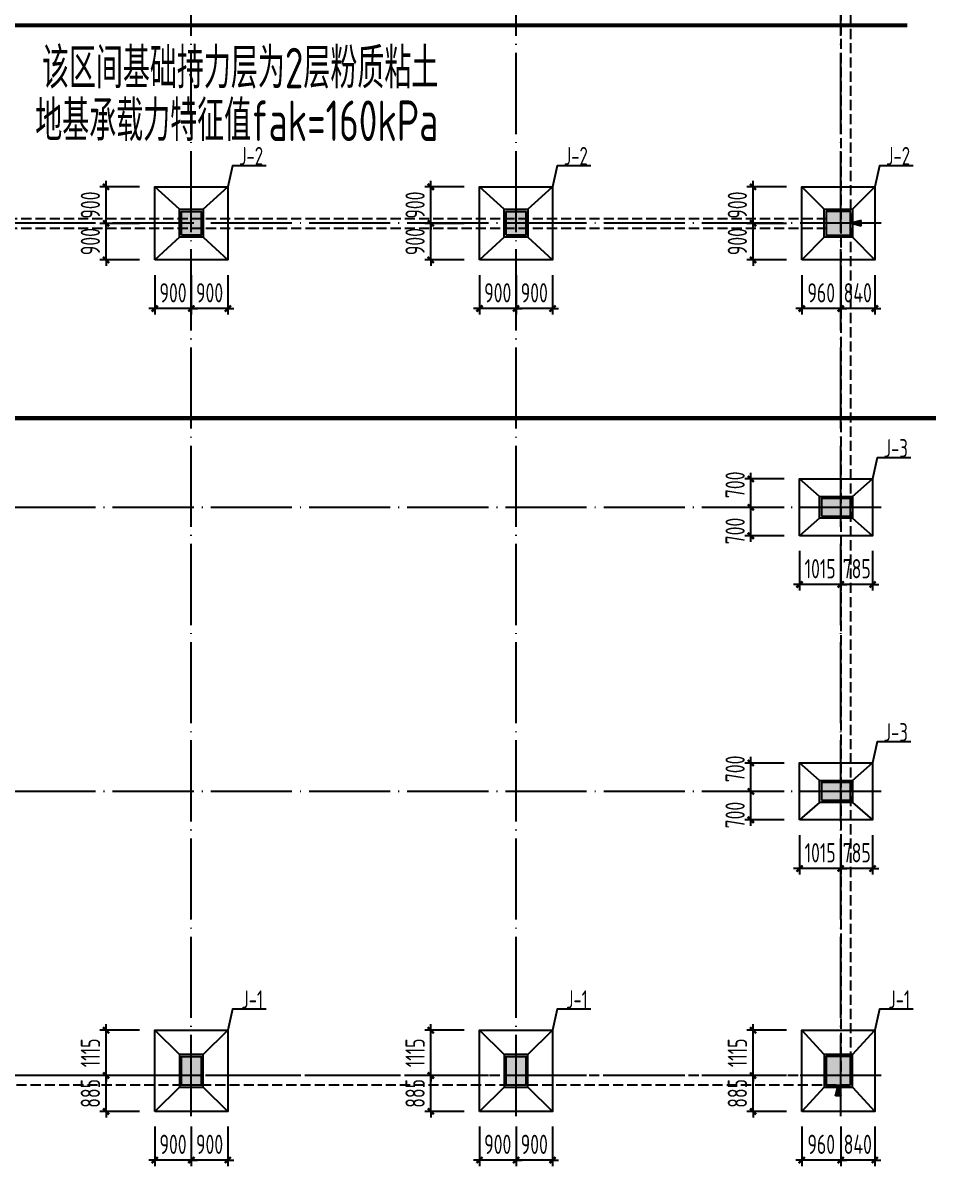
# Model space of a CAD drawing. Extents: x 293620 to 503924, y -252071 to 755100.
# Drawn here: x 430646 to 453195, y 595862 to 624037 of the extents above; entities that cross this region are included whole.
import ezdxf
from ezdxf.enums import TextEntityAlignment as Align

# ---------------------------------------------------------------- set-up
doc = ezdxf.new("R2010")
doc.units = 0
doc.header["$LTSCALE"] = 1000
doc.header["$MEASUREMENT"] = 0
for name, pattern in [('94', [0]), ('DASH', [0.35, 0.25, -0.1]), ('DOTE', [2.42, 2, -0.2, 0.02, -0.2])]:
    doc.linetypes.add(name, pattern=pattern)
doc.layers.get('Defpoints').update_dxf_attribs({"color": 250})
for name, color, linetype in [('1', 7, 'Continuous'), ('3', 3, 'Continuous'), ('3T_WOOD', 21, 'Continuous'), ('AXIS', 171, 'Continuous'), ('COLU', 253, 'Continuous'), ('COLU_DIM', 3, 'Continuous'), ('COLU_HATCH', 251, 'Continuous'), ('dim', 7, 'Continuous'), ('DOTE', 14, 'DOTE'), ('S_SURFACE', 6, 'Continuous'), ('搅拌桩', 136, 'Continuous')]:
    doc.layers.add(name, color=color, linetype=linetype)
doc.styles.add('TSSD_Dimension', font='Tssdeng.shx', dxfattribs={"width": 0.7, "bigfont": 'hztxt.shx'})
doc.styles.add('TSSD_REIN', font='tssdeng.shx', dxfattribs={"width": 0.7, "bigfont": 'tssdchn.shx'})
doc.dimstyles.new('TSSD_150_150', dxfattribs={"dimtxt": 475, "dimasz": 150, "dimexe": 150, "dimexo": 375, "dimgap": 150, "dimtad": 1, "dimdec": 0, "dimzin": 0, "dimdsep": 46, "dimtxsty": 'TSSD_Dimension', "dimblk": 'ARCHTICK', "dimcen": 0, "dimdle": 150, "dimclrt": 7, "dimadec": 0, "dimazin": 0, "dimtfac": 1, "dimtdec": 0, "dimtix": 1, "dimtmove": 2, "dimatfit": 3, "dimfxl": 0, "dimtolj": 1, "dimtzin": 0, "dimarcsym": 0})

# ---------------------------------------------------------------- blocks, each defined once
blk = doc.blocks.new('_ArchTick')
at = {"color": 0, "linetype": 'ByBlock', "const_width": 0.4}
blk.add_lwpolyline([(-0.5, -0.5), (0.5, 0.5)], dxfattribs=at)
blk = doc.blocks.new('*D271')
at = {"layer": 'COLU_DIM', "color": 0, "lineweight": -2}
for p, q in [((450796, 596837), (450796, 595862)), ((451636, 596837), (451636, 595862)), ((450796, 596012), (450646, 596012)), ((451636, 596012), (450796, 596012)), ((451636, 596012), (451786, 596012))]:
    blk.add_line(p, q, dxfattribs=at)
at = {"layer": 'Defpoints', "color": 0}
for p in [(450796, 597212), (451636, 597212), (450796, 596012)]:
    blk.add_point(p, dxfattribs=at)
at = {"layer": 'COLU_DIM', "color": 0, "lineweight": -2, "xscale": 150, "yscale": 150, "zscale": 150}
blk.add_blockref('_ArchTick', (450796, 596012), dxfattribs=at)
at = {"layer": 'COLU_DIM', "color": 0, "lineweight": -2, "xscale": 150, "yscale": 150, "zscale": 150, "rotation": 180}
blk.add_blockref('_ArchTick', (451636, 596012), dxfattribs=at)
at = {"layer": 'COLU_DIM', "color": 7, "insert": (451216, 596400), "char_height": 475, "attachment_point": 5, "style": 'TSSD_Dimension'}
blk.add_mtext('\\A1;840', dxfattribs=at)
blk = doc.blocks.new('*D272')
at = {"layer": 'COLU_DIM', "color": 0, "lineweight": -2}
for p, q in [((449836, 596837), (449836, 595862)), ((450796, 596837), (450796, 595862)), ((449836, 596012), (449686, 596012)), ((450796, 596012), (449836, 596012)), ((450796, 596012), (450946, 596012))]:
    blk.add_line(p, q, dxfattribs=at)
at = {"layer": 'Defpoints', "color": 0}
for p in [(449836, 597212), (450796, 597212), (449836, 596012)]:
    blk.add_point(p, dxfattribs=at)
at = {"layer": 'COLU_DIM', "color": 0, "lineweight": -2, "xscale": 150, "yscale": 150, "zscale": 150}
blk.add_blockref('_ArchTick', (449836, 596012), dxfattribs=at)
at = {"layer": 'COLU_DIM', "color": 0, "lineweight": -2, "xscale": 150, "yscale": 150, "zscale": 150, "rotation": 180}
blk.add_blockref('_ArchTick', (450796, 596012), dxfattribs=at)
at = {"layer": 'COLU_DIM', "color": 7, "insert": (450316, 596400), "char_height": 475, "attachment_point": 5, "style": 'TSSD_Dimension'}
blk.add_mtext('\\A1;960', dxfattribs=at)
blk = doc.blocks.new('*D273')
at = {"layer": 'COLU_DIM', "color": 0, "lineweight": -2}
for p, q in [((448636, 598097), (448636, 598247)), ((449461, 598097), (448486, 598097)), ((448636, 597212), (448636, 598097)), ((449461, 597212), (448486, 597212)), ((448636, 597212), (448636, 597062))]:
    blk.add_line(p, q, dxfattribs=at)
at = {"layer": 'Defpoints', "color": 0}
for p in [(448636, 598097), (449836, 598097), (449836, 597212)]:
    blk.add_point(p, dxfattribs=at)
at = {"layer": 'COLU_DIM', "color": 0, "lineweight": -2, "xscale": 150, "yscale": 150, "zscale": 150}
for p, rotation in [((448636, 598097), 270), ((448636, 597212), 90)]:
    blk.add_blockref('_ArchTick', p, dxfattribs=dict(at, rotation=rotation))
at = {"layer": 'COLU_DIM', "color": 7, "insert": (448249, 597655), "char_height": 475, "attachment_point": 5, "rotation": 90, "style": 'TSSD_Dimension'}
blk.add_mtext('\\A1;885', dxfattribs=at)
blk = doc.blocks.new('*D274')
at = {"layer": 'COLU_DIM', "color": 0, "lineweight": -2}
for p, q in [((448636, 599212), (448636, 599362)), ((449461, 599212), (448486, 599212)), ((448636, 598097), (448636, 599212)), ((449461, 598097), (448486, 598097)), ((448636, 598097), (448636, 597947))]:
    blk.add_line(p, q, dxfattribs=at)
at = {"layer": 'Defpoints', "color": 0}
for p in [(448636, 599212), (449836, 599212), (449836, 598097)]:
    blk.add_point(p, dxfattribs=at)
at = {"layer": 'COLU_DIM', "color": 0, "lineweight": -2, "xscale": 150, "yscale": 150, "zscale": 150}
for p, rotation in [((448636, 599212), 270), ((448636, 598097), 90)]:
    blk.add_blockref('_ArchTick', p, dxfattribs=dict(at, rotation=rotation))
at = {"layer": 'COLU_DIM', "color": 7, "insert": (448249, 598655), "char_height": 475, "attachment_point": 5, "rotation": 90, "style": 'TSSD_Dimension'}
blk.add_mtext('\\A1;1115', dxfattribs=at)
blk = doc.blocks.new('*D327')
at = {"layer": 'COLU_DIM', "color": 0, "lineweight": -2}
for p, q in [((434796, 596837), (434796, 595862)), ((435696, 596837), (435696, 595862)), ((434796, 596012), (434646, 596012)), ((435696, 596012), (434796, 596012)), ((435696, 596012), (435846, 596012))]:
    blk.add_line(p, q, dxfattribs=at)
at = {"layer": 'Defpoints', "color": 0}
for p in [(434796, 597212), (435696, 597212), (434796, 596012)]:
    blk.add_point(p, dxfattribs=at)
at = {"layer": 'COLU_DIM', "color": 0, "lineweight": -2, "xscale": 150, "yscale": 150, "zscale": 150}
blk.add_blockref('_ArchTick', (434796, 596012), dxfattribs=at)
at = {"layer": 'COLU_DIM', "color": 0, "lineweight": -2, "xscale": 150, "yscale": 150, "zscale": 150, "rotation": 180}
blk.add_blockref('_ArchTick', (435696, 596012), dxfattribs=at)
at = {"layer": 'COLU_DIM', "color": 7, "insert": (435246, 596400), "char_height": 475, "attachment_point": 5, "style": 'TSSD_Dimension'}
blk.add_mtext('\\A1;900', dxfattribs=at)
blk = doc.blocks.new('*D328')
at = {"layer": 'COLU_DIM', "color": 0, "lineweight": -2}
for p, q in [((433896, 596837), (433896, 595862)), ((434796, 596837), (434796, 595862)), ((433896, 596012), (433746, 596012)), ((434796, 596012), (433896, 596012)), ((434796, 596012), (434946, 596012))]:
    blk.add_line(p, q, dxfattribs=at)
at = {"layer": 'Defpoints', "color": 0}
for p in [(433896, 597212), (434796, 597212), (433896, 596012)]:
    blk.add_point(p, dxfattribs=at)
at = {"layer": 'COLU_DIM', "color": 0, "lineweight": -2, "xscale": 150, "yscale": 150, "zscale": 150}
blk.add_blockref('_ArchTick', (433896, 596012), dxfattribs=at)
at = {"layer": 'COLU_DIM', "color": 0, "lineweight": -2, "xscale": 150, "yscale": 150, "zscale": 150, "rotation": 180}
blk.add_blockref('_ArchTick', (434796, 596012), dxfattribs=at)
at = {"layer": 'COLU_DIM', "color": 7, "insert": (434346, 596400), "char_height": 475, "attachment_point": 5, "style": 'TSSD_Dimension'}
blk.add_mtext('\\A1;900', dxfattribs=at)
blk = doc.blocks.new('*D329')
at = {"layer": 'COLU_DIM', "color": 0, "lineweight": -2}
for p, q in [((432696, 598097), (432696, 598247)), ((433521, 598097), (432546, 598097)), ((432696, 597212), (432696, 598097)), ((433521, 597212), (432546, 597212)), ((432696, 597212), (432696, 597062))]:
    blk.add_line(p, q, dxfattribs=at)
at = {"layer": 'Defpoints', "color": 0}
for p in [(432696, 598097), (433896, 598097), (433896, 597212)]:
    blk.add_point(p, dxfattribs=at)
at = {"layer": 'COLU_DIM', "color": 0, "lineweight": -2, "xscale": 150, "yscale": 150, "zscale": 150}
for p, rotation in [((432696, 598097), 270), ((432696, 597212), 90)]:
    blk.add_blockref('_ArchTick', p, dxfattribs=dict(at, rotation=rotation))
at = {"layer": 'COLU_DIM', "color": 7, "insert": (432309, 597655), "char_height": 475, "attachment_point": 5, "rotation": 90, "style": 'TSSD_Dimension'}
blk.add_mtext('\\A1;885', dxfattribs=at)
blk = doc.blocks.new('*D330')
at = {"layer": 'COLU_DIM', "color": 0, "lineweight": -2}
for p, q in [((432696, 599212), (432696, 599362)), ((433521, 599212), (432546, 599212)), ((432696, 598097), (432696, 599212)), ((433521, 598097), (432546, 598097)), ((432696, 598097), (432696, 597947))]:
    blk.add_line(p, q, dxfattribs=at)
at = {"layer": 'Defpoints', "color": 0}
for p in [(432696, 599212), (433896, 599212), (433896, 598097)]:
    blk.add_point(p, dxfattribs=at)
at = {"layer": 'COLU_DIM', "color": 0, "lineweight": -2, "xscale": 150, "yscale": 150, "zscale": 150}
for p, rotation in [((432696, 599212), 270), ((432696, 598097), 90)]:
    blk.add_blockref('_ArchTick', p, dxfattribs=dict(at, rotation=rotation))
at = {"layer": 'COLU_DIM', "color": 7, "insert": (432309, 598655), "char_height": 475, "attachment_point": 5, "rotation": 90, "style": 'TSSD_Dimension'}
blk.add_mtext('\\A1;1115', dxfattribs=at)
blk = doc.blocks.new('*D335')
at = {"layer": 'COLU_DIM', "color": 0, "lineweight": -2}
for p, q in [((442796, 596837), (442796, 595862)), ((443696, 596837), (443696, 595862)), ((442796, 596012), (442646, 596012)), ((443696, 596012), (442796, 596012)), ((443696, 596012), (443846, 596012))]:
    blk.add_line(p, q, dxfattribs=at)
at = {"layer": 'Defpoints', "color": 0}
for p in [(442796, 597212), (443696, 597212), (442796, 596012)]:
    blk.add_point(p, dxfattribs=at)
at = {"layer": 'COLU_DIM', "color": 0, "lineweight": -2, "xscale": 150, "yscale": 150, "zscale": 150}
blk.add_blockref('_ArchTick', (442796, 596012), dxfattribs=at)
at = {"layer": 'COLU_DIM', "color": 0, "lineweight": -2, "xscale": 150, "yscale": 150, "zscale": 150, "rotation": 180}
blk.add_blockref('_ArchTick', (443696, 596012), dxfattribs=at)
at = {"layer": 'COLU_DIM', "color": 7, "insert": (443246, 596400), "char_height": 475, "attachment_point": 5, "style": 'TSSD_Dimension'}
blk.add_mtext('\\A1;900', dxfattribs=at)
blk = doc.blocks.new('*D336')
at = {"layer": 'COLU_DIM', "color": 0, "lineweight": -2}
for p, q in [((441896, 596837), (441896, 595862)), ((442796, 596837), (442796, 595862)), ((441896, 596012), (441746, 596012)), ((442796, 596012), (441896, 596012)), ((442796, 596012), (442946, 596012))]:
    blk.add_line(p, q, dxfattribs=at)
at = {"layer": 'Defpoints', "color": 0}
for p in [(441896, 597212), (442796, 597212), (441896, 596012)]:
    blk.add_point(p, dxfattribs=at)
at = {"layer": 'COLU_DIM', "color": 0, "lineweight": -2, "xscale": 150, "yscale": 150, "zscale": 150}
blk.add_blockref('_ArchTick', (441896, 596012), dxfattribs=at)
at = {"layer": 'COLU_DIM', "color": 0, "lineweight": -2, "xscale": 150, "yscale": 150, "zscale": 150, "rotation": 180}
blk.add_blockref('_ArchTick', (442796, 596012), dxfattribs=at)
at = {"layer": 'COLU_DIM', "color": 7, "insert": (442346, 596400), "char_height": 475, "attachment_point": 5, "style": 'TSSD_Dimension'}
blk.add_mtext('\\A1;900', dxfattribs=at)
blk = doc.blocks.new('*D337')
at = {"layer": 'COLU_DIM', "color": 0, "lineweight": -2}
for p, q in [((440696, 598097), (440696, 598247)), ((441521, 598097), (440546, 598097)), ((440696, 597212), (440696, 598097)), ((441521, 597212), (440546, 597212)), ((440696, 597212), (440696, 597062))]:
    blk.add_line(p, q, dxfattribs=at)
at = {"layer": 'Defpoints', "color": 0}
for p in [(440696, 598097), (441896, 598097), (441896, 597212)]:
    blk.add_point(p, dxfattribs=at)
at = {"layer": 'COLU_DIM', "color": 0, "lineweight": -2, "xscale": 150, "yscale": 150, "zscale": 150}
for p, rotation in [((440696, 598097), 270), ((440696, 597212), 90)]:
    blk.add_blockref('_ArchTick', p, dxfattribs=dict(at, rotation=rotation))
at = {"layer": 'COLU_DIM', "color": 7, "insert": (440309, 597655), "char_height": 475, "attachment_point": 5, "rotation": 90, "style": 'TSSD_Dimension'}
blk.add_mtext('\\A1;885', dxfattribs=at)
blk = doc.blocks.new('*D338')
at = {"layer": 'COLU_DIM', "color": 0, "lineweight": -2}
for p, q in [((440696, 599212), (440696, 599362)), ((441521, 599212), (440546, 599212)), ((440696, 598097), (440696, 599212)), ((441521, 598097), (440546, 598097)), ((440696, 598097), (440696, 597947))]:
    blk.add_line(p, q, dxfattribs=at)
at = {"layer": 'Defpoints', "color": 0}
for p in [(440696, 599212), (441896, 599212), (441896, 598097)]:
    blk.add_point(p, dxfattribs=at)
at = {"layer": 'COLU_DIM', "color": 0, "lineweight": -2, "xscale": 150, "yscale": 150, "zscale": 150}
for p, rotation in [((440696, 599212), 270), ((440696, 598097), 90)]:
    blk.add_blockref('_ArchTick', p, dxfattribs=dict(at, rotation=rotation))
at = {"layer": 'COLU_DIM', "color": 7, "insert": (440309, 598655), "char_height": 475, "attachment_point": 5, "rotation": 90, "style": 'TSSD_Dimension'}
blk.add_mtext('\\A1;1115', dxfattribs=at)
blk = doc.blocks.new('*D347')
at = {"layer": 'COLU_DIM', "color": 0, "lineweight": -2}
for p, q in [((450796, 617822), (450796, 616847)), ((451636, 617822), (451636, 616847)), ((450796, 616997), (450646, 616997)), ((451636, 616997), (450796, 616997)), ((451636, 616997), (451786, 616997))]:
    blk.add_line(p, q, dxfattribs=at)
at = {"layer": 'Defpoints', "color": 0}
for p in [(450796, 618197), (451636, 618197), (450796, 616997)]:
    blk.add_point(p, dxfattribs=at)
at = {"layer": 'COLU_DIM', "color": 0, "lineweight": -2, "xscale": 150, "yscale": 150, "zscale": 150}
blk.add_blockref('_ArchTick', (450796, 616997), dxfattribs=at)
at = {"layer": 'COLU_DIM', "color": 0, "lineweight": -2, "xscale": 150, "yscale": 150, "zscale": 150, "rotation": 180}
blk.add_blockref('_ArchTick', (451636, 616997), dxfattribs=at)
at = {"layer": 'COLU_DIM', "color": 7, "insert": (451216, 617385), "char_height": 475, "attachment_point": 5, "style": 'TSSD_Dimension'}
blk.add_mtext('\\A1;840', dxfattribs=at)
blk = doc.blocks.new('*D348')
at = {"layer": 'COLU_DIM', "color": 0, "lineweight": -2}
for p, q in [((449836, 617822), (449836, 616847)), ((450796, 617822), (450796, 616847)), ((449836, 616997), (449686, 616997)), ((450796, 616997), (449836, 616997)), ((450796, 616997), (450946, 616997))]:
    blk.add_line(p, q, dxfattribs=at)
at = {"layer": 'Defpoints', "color": 0}
for p in [(449836, 618197), (450796, 618197), (449836, 616997)]:
    blk.add_point(p, dxfattribs=at)
at = {"layer": 'COLU_DIM', "color": 0, "lineweight": -2, "xscale": 150, "yscale": 150, "zscale": 150}
blk.add_blockref('_ArchTick', (449836, 616997), dxfattribs=at)
at = {"layer": 'COLU_DIM', "color": 0, "lineweight": -2, "xscale": 150, "yscale": 150, "zscale": 150, "rotation": 180}
blk.add_blockref('_ArchTick', (450796, 616997), dxfattribs=at)
at = {"layer": 'COLU_DIM', "color": 7, "insert": (450316, 617385), "char_height": 475, "attachment_point": 5, "style": 'TSSD_Dimension'}
blk.add_mtext('\\A1;960', dxfattribs=at)
blk = doc.blocks.new('*D349')
at = {"layer": 'COLU_DIM', "color": 0, "lineweight": -2}
for p, q in [((449461, 619097), (448486, 619097)), ((448636, 619097), (448636, 619247)), ((448636, 618197), (448636, 619097)), ((449461, 618197), (448486, 618197)), ((448636, 618197), (448636, 618047))]:
    blk.add_line(p, q, dxfattribs=at)
at = {"layer": 'Defpoints', "color": 0}
for p in [(448636, 619097), (449836, 619097), (449836, 618197)]:
    blk.add_point(p, dxfattribs=at)
at = {"layer": 'COLU_DIM', "color": 0, "lineweight": -2, "xscale": 150, "yscale": 150, "zscale": 150}
for p, rotation in [((448636, 619097), 270), ((448636, 618197), 90)]:
    blk.add_blockref('_ArchTick', p, dxfattribs=dict(at, rotation=rotation))
at = {"layer": 'COLU_DIM', "color": 7, "insert": (448249, 618647), "char_height": 475, "attachment_point": 5, "rotation": 90, "style": 'TSSD_Dimension'}
blk.add_mtext('\\A1;900', dxfattribs=at)
blk = doc.blocks.new('*D350')
at = {"layer": 'COLU_DIM', "color": 0, "lineweight": -2}
for p, q in [((448636, 619997), (448636, 620147)), ((449461, 619997), (448486, 619997)), ((448636, 619097), (448636, 619997)), ((449461, 619097), (448486, 619097)), ((448636, 619097), (448636, 618947))]:
    blk.add_line(p, q, dxfattribs=at)
at = {"layer": 'Defpoints', "color": 0}
for p in [(448636, 619997), (449836, 619997), (449836, 619097)]:
    blk.add_point(p, dxfattribs=at)
at = {"layer": 'COLU_DIM', "color": 0, "lineweight": -2, "xscale": 150, "yscale": 150, "zscale": 150}
for p, rotation in [((448636, 619997), 270), ((448636, 619097), 90)]:
    blk.add_blockref('_ArchTick', p, dxfattribs=dict(at, rotation=rotation))
at = {"layer": 'COLU_DIM', "color": 7, "insert": (448249, 619547), "char_height": 475, "attachment_point": 5, "rotation": 90, "style": 'TSSD_Dimension'}
blk.add_mtext('\\A1;900', dxfattribs=at)
blk = doc.blocks.new('*D371')
at = {"layer": 'COLU_DIM', "color": 0, "lineweight": -2}
for p, q in [((434796, 617822), (434796, 616847)), ((435696, 617822), (435696, 616847)), ((434796, 616997), (434646, 616997)), ((435696, 616997), (434796, 616997)), ((435696, 616997), (435846, 616997))]:
    blk.add_line(p, q, dxfattribs=at)
at = {"layer": 'Defpoints', "color": 0}
for p in [(434796, 618197), (435696, 618197), (434796, 616997)]:
    blk.add_point(p, dxfattribs=at)
at = {"layer": 'COLU_DIM', "color": 0, "lineweight": -2, "xscale": 150, "yscale": 150, "zscale": 150}
blk.add_blockref('_ArchTick', (434796, 616997), dxfattribs=at)
at = {"layer": 'COLU_DIM', "color": 0, "lineweight": -2, "xscale": 150, "yscale": 150, "zscale": 150, "rotation": 180}
blk.add_blockref('_ArchTick', (435696, 616997), dxfattribs=at)
at = {"layer": 'COLU_DIM', "color": 7, "insert": (435246, 617385), "char_height": 475, "attachment_point": 5, "style": 'TSSD_Dimension'}
blk.add_mtext('\\A1;900', dxfattribs=at)
blk = doc.blocks.new('*D372')
at = {"layer": 'COLU_DIM', "color": 0, "lineweight": -2}
for p, q in [((433896, 617822), (433896, 616847)), ((434796, 617822), (434796, 616847)), ((433896, 616997), (433746, 616997)), ((434796, 616997), (433896, 616997)), ((434796, 616997), (434946, 616997))]:
    blk.add_line(p, q, dxfattribs=at)
at = {"layer": 'Defpoints', "color": 0}
for p in [(433896, 618197), (434796, 618197), (433896, 616997)]:
    blk.add_point(p, dxfattribs=at)
at = {"layer": 'COLU_DIM', "color": 0, "lineweight": -2, "xscale": 150, "yscale": 150, "zscale": 150}
blk.add_blockref('_ArchTick', (433896, 616997), dxfattribs=at)
at = {"layer": 'COLU_DIM', "color": 0, "lineweight": -2, "xscale": 150, "yscale": 150, "zscale": 150, "rotation": 180}
blk.add_blockref('_ArchTick', (434796, 616997), dxfattribs=at)
at = {"layer": 'COLU_DIM', "color": 7, "insert": (434346, 617385), "char_height": 475, "attachment_point": 5, "style": 'TSSD_Dimension'}
blk.add_mtext('\\A1;900', dxfattribs=at)
blk = doc.blocks.new('*D373')
at = {"layer": 'COLU_DIM', "color": 0, "lineweight": -2}
for p, q in [((433521, 619097), (432546, 619097)), ((432696, 619097), (432696, 619247)), ((432696, 618197), (432696, 619097)), ((433521, 618197), (432546, 618197)), ((432696, 618197), (432696, 618047))]:
    blk.add_line(p, q, dxfattribs=at)
at = {"layer": 'Defpoints', "color": 0}
for p in [(432696, 619097), (433896, 619097), (433896, 618197)]:
    blk.add_point(p, dxfattribs=at)
at = {"layer": 'COLU_DIM', "color": 0, "lineweight": -2, "xscale": 150, "yscale": 150, "zscale": 150}
for p, rotation in [((432696, 619097), 270), ((432696, 618197), 90)]:
    blk.add_blockref('_ArchTick', p, dxfattribs=dict(at, rotation=rotation))
at = {"layer": 'COLU_DIM', "color": 7, "insert": (432309, 618647), "char_height": 475, "attachment_point": 5, "rotation": 90, "style": 'TSSD_Dimension'}
blk.add_mtext('\\A1;900', dxfattribs=at)
blk = doc.blocks.new('*D374')
at = {"layer": 'COLU_DIM', "color": 0, "lineweight": -2}
for p, q in [((432696, 619997), (432696, 620147)), ((433521, 619997), (432546, 619997)), ((432696, 619097), (432696, 619997)), ((433521, 619097), (432546, 619097)), ((432696, 619097), (432696, 618947))]:
    blk.add_line(p, q, dxfattribs=at)
at = {"layer": 'Defpoints', "color": 0}
for p in [(432696, 619997), (433896, 619997), (433896, 619097)]:
    blk.add_point(p, dxfattribs=at)
at = {"layer": 'COLU_DIM', "color": 0, "lineweight": -2, "xscale": 150, "yscale": 150, "zscale": 150}
for p, rotation in [((432696, 619997), 270), ((432696, 619097), 90)]:
    blk.add_blockref('_ArchTick', p, dxfattribs=dict(at, rotation=rotation))
at = {"layer": 'COLU_DIM', "color": 7, "insert": (432309, 619547), "char_height": 475, "attachment_point": 5, "rotation": 90, "style": 'TSSD_Dimension'}
blk.add_mtext('\\A1;900', dxfattribs=at)
blk = doc.blocks.new('*D375')
at = {"layer": 'COLU_DIM', "color": 0, "lineweight": -2}
for p, q in [((442796, 617822), (442796, 616847)), ((443696, 617822), (443696, 616847)), ((442796, 616997), (442646, 616997)), ((443696, 616997), (442796, 616997)), ((443696, 616997), (443846, 616997))]:
    blk.add_line(p, q, dxfattribs=at)
at = {"layer": 'Defpoints', "color": 0}
for p in [(442796, 618197), (443696, 618197), (442796, 616997)]:
    blk.add_point(p, dxfattribs=at)
at = {"layer": 'COLU_DIM', "color": 0, "lineweight": -2, "xscale": 150, "yscale": 150, "zscale": 150}
blk.add_blockref('_ArchTick', (442796, 616997), dxfattribs=at)
at = {"layer": 'COLU_DIM', "color": 0, "lineweight": -2, "xscale": 150, "yscale": 150, "zscale": 150, "rotation": 180}
blk.add_blockref('_ArchTick', (443696, 616997), dxfattribs=at)
at = {"layer": 'COLU_DIM', "color": 7, "insert": (443246, 617385), "char_height": 475, "attachment_point": 5, "style": 'TSSD_Dimension'}
blk.add_mtext('\\A1;900', dxfattribs=at)
blk = doc.blocks.new('*D376')
at = {"layer": 'COLU_DIM', "color": 0, "lineweight": -2}
for p, q in [((441896, 617822), (441896, 616847)), ((442796, 617822), (442796, 616847)), ((441896, 616997), (441746, 616997)), ((442796, 616997), (441896, 616997)), ((442796, 616997), (442946, 616997))]:
    blk.add_line(p, q, dxfattribs=at)
at = {"layer": 'Defpoints', "color": 0}
for p in [(441896, 618197), (442796, 618197), (441896, 616997)]:
    blk.add_point(p, dxfattribs=at)
at = {"layer": 'COLU_DIM', "color": 0, "lineweight": -2, "xscale": 150, "yscale": 150, "zscale": 150}
blk.add_blockref('_ArchTick', (441896, 616997), dxfattribs=at)
at = {"layer": 'COLU_DIM', "color": 0, "lineweight": -2, "xscale": 150, "yscale": 150, "zscale": 150, "rotation": 180}
blk.add_blockref('_ArchTick', (442796, 616997), dxfattribs=at)
at = {"layer": 'COLU_DIM', "color": 7, "insert": (442346, 617385), "char_height": 475, "attachment_point": 5, "style": 'TSSD_Dimension'}
blk.add_mtext('\\A1;900', dxfattribs=at)
blk = doc.blocks.new('*D377')
at = {"layer": 'COLU_DIM', "color": 0, "lineweight": -2}
for p, q in [((441521, 619097), (440546, 619097)), ((440696, 619097), (440696, 619247)), ((440696, 618197), (440696, 619097)), ((441521, 618197), (440546, 618197)), ((440696, 618197), (440696, 618047))]:
    blk.add_line(p, q, dxfattribs=at)
at = {"layer": 'Defpoints', "color": 0}
for p in [(440696, 619097), (441896, 619097), (441896, 618197)]:
    blk.add_point(p, dxfattribs=at)
at = {"layer": 'COLU_DIM', "color": 0, "lineweight": -2, "xscale": 150, "yscale": 150, "zscale": 150}
for p, rotation in [((440696, 619097), 270), ((440696, 618197), 90)]:
    blk.add_blockref('_ArchTick', p, dxfattribs=dict(at, rotation=rotation))
at = {"layer": 'COLU_DIM', "color": 7, "insert": (440309, 618647), "char_height": 475, "attachment_point": 5, "rotation": 90, "style": 'TSSD_Dimension'}
blk.add_mtext('\\A1;900', dxfattribs=at)
blk = doc.blocks.new('*D378')
at = {"layer": 'COLU_DIM', "color": 0, "lineweight": -2}
for p, q in [((440696, 619997), (440696, 620147)), ((441521, 619997), (440546, 619997)), ((440696, 619097), (440696, 619997)), ((441521, 619097), (440546, 619097)), ((440696, 619097), (440696, 618947))]:
    blk.add_line(p, q, dxfattribs=at)
at = {"layer": 'Defpoints', "color": 0}
for p in [(440696, 619997), (441896, 619997), (441896, 619097)]:
    blk.add_point(p, dxfattribs=at)
at = {"layer": 'COLU_DIM', "color": 0, "lineweight": -2, "xscale": 150, "yscale": 150, "zscale": 150}
for p, rotation in [((440696, 619997), 270), ((440696, 619097), 90)]:
    blk.add_blockref('_ArchTick', p, dxfattribs=dict(at, rotation=rotation))
at = {"layer": 'COLU_DIM', "color": 7, "insert": (440309, 619547), "char_height": 475, "attachment_point": 5, "rotation": 90, "style": 'TSSD_Dimension'}
blk.add_mtext('\\A1;900', dxfattribs=at)
blk = doc.blocks.new('*D403')
at = {"layer": 'COLU_DIM', "color": 0, "lineweight": -2}
for p, q in [((450796, 611022), (450796, 610047)), ((451581, 611022), (451581, 610047)), ((450796, 610197), (450646, 610197)), ((451581, 610197), (450796, 610197)), ((451581, 610197), (451731, 610197))]:
    blk.add_line(p, q, dxfattribs=at)
at = {"layer": 'Defpoints', "color": 0}
for p in [(450796, 611397), (451581, 611397), (450796, 610197)]:
    blk.add_point(p, dxfattribs=at)
at = {"layer": 'COLU_DIM', "color": 0, "lineweight": -2, "xscale": 150, "yscale": 150, "zscale": 150}
blk.add_blockref('_ArchTick', (450796, 610197), dxfattribs=at)
at = {"layer": 'COLU_DIM', "color": 0, "lineweight": -2, "xscale": 150, "yscale": 150, "zscale": 150, "rotation": 180}
blk.add_blockref('_ArchTick', (451581, 610197), dxfattribs=at)
at = {"layer": 'COLU_DIM', "color": 7, "insert": (451189, 610585), "char_height": 475, "attachment_point": 5, "style": 'TSSD_Dimension'}
blk.add_mtext('\\A1;785', dxfattribs=at)
blk = doc.blocks.new('*D404')
at = {"layer": 'COLU_DIM', "color": 0, "lineweight": -2}
for p, q in [((449781, 611022), (449781, 610047)), ((450796, 611022), (450796, 610047)), ((449781, 610197), (449631, 610197)), ((450796, 610197), (449781, 610197)), ((450796, 610197), (450946, 610197))]:
    blk.add_line(p, q, dxfattribs=at)
at = {"layer": 'Defpoints', "color": 0}
for p in [(449781, 611397), (450796, 611397), (449781, 610197)]:
    blk.add_point(p, dxfattribs=at)
at = {"layer": 'COLU_DIM', "color": 0, "lineweight": -2, "xscale": 150, "yscale": 150, "zscale": 150}
blk.add_blockref('_ArchTick', (449781, 610197), dxfattribs=at)
at = {"layer": 'COLU_DIM', "color": 0, "lineweight": -2, "xscale": 150, "yscale": 150, "zscale": 150, "rotation": 180}
blk.add_blockref('_ArchTick', (450796, 610197), dxfattribs=at)
at = {"layer": 'COLU_DIM', "color": 7, "insert": (450289, 610585), "char_height": 475, "attachment_point": 5, "style": 'TSSD_Dimension'}
blk.add_mtext('\\A1;1015', dxfattribs=at)
blk = doc.blocks.new('*D405')
at = {"layer": 'COLU_DIM', "color": 0, "lineweight": -2}
for p, q in [((448581, 611247), (448581, 612247)), ((449406, 612097), (448431, 612097)), ((449406, 611397), (448431, 611397))]:
    blk.add_line(p, q, dxfattribs=at)
at = {"layer": 'Defpoints', "color": 0}
for p in [(448581, 612097), (449781, 612097), (449781, 611397)]:
    blk.add_point(p, dxfattribs=at)
at = {"layer": 'COLU_DIM', "color": 0, "lineweight": -2, "xscale": 150, "yscale": 150, "zscale": 150}
for p, rotation in [((448581, 612097), 90), ((448581, 611397), 270)]:
    blk.add_blockref('_ArchTick', p, dxfattribs=dict(at, rotation=rotation))
at = {"layer": 'COLU_DIM', "color": 7, "insert": (448194, 611514), "char_height": 475, "attachment_point": 5, "rotation": 90, "style": 'TSSD_Dimension'}
blk.add_mtext('\\A1;700', dxfattribs=at)
blk = doc.blocks.new('*D406')
at = {"layer": 'COLU_DIM', "color": 0, "lineweight": -2}
for p, q in [((448581, 611947), (448581, 612947)), ((449406, 612797), (448431, 612797)), ((449406, 612097), (448431, 612097))]:
    blk.add_line(p, q, dxfattribs=at)
at = {"layer": 'Defpoints', "color": 0}
for p in [(448581, 612797), (449781, 612797), (449781, 612097)]:
    blk.add_point(p, dxfattribs=at)
at = {"layer": 'COLU_DIM', "color": 0, "lineweight": -2, "xscale": 150, "yscale": 150, "zscale": 150}
for p, rotation in [((448581, 612797), 90), ((448581, 612097), 270)]:
    blk.add_blockref('_ArchTick', p, dxfattribs=dict(at, rotation=rotation))
at = {"layer": 'COLU_DIM', "color": 7, "insert": (448194, 612653), "char_height": 475, "attachment_point": 5, "rotation": 90, "style": 'TSSD_Dimension'}
blk.add_mtext('\\A1;700', dxfattribs=at)
blk = doc.blocks.new('*D407')
at = {"layer": 'COLU_DIM', "color": 0, "lineweight": -2}
for p, q in [((450796, 604022), (450796, 603047)), ((451581, 604022), (451581, 603047)), ((450796, 603197), (450646, 603197)), ((451581, 603197), (450796, 603197)), ((451581, 603197), (451731, 603197))]:
    blk.add_line(p, q, dxfattribs=at)
at = {"layer": 'Defpoints', "color": 0}
for p in [(450796, 604397), (451581, 604397), (450796, 603197)]:
    blk.add_point(p, dxfattribs=at)
at = {"layer": 'COLU_DIM', "color": 0, "lineweight": -2, "xscale": 150, "yscale": 150, "zscale": 150}
blk.add_blockref('_ArchTick', (450796, 603197), dxfattribs=at)
at = {"layer": 'COLU_DIM', "color": 0, "lineweight": -2, "xscale": 150, "yscale": 150, "zscale": 150, "rotation": 180}
blk.add_blockref('_ArchTick', (451581, 603197), dxfattribs=at)
at = {"layer": 'COLU_DIM', "color": 7, "insert": (451189, 603585), "char_height": 475, "attachment_point": 5, "style": 'TSSD_Dimension'}
blk.add_mtext('\\A1;785', dxfattribs=at)
blk = doc.blocks.new('*D408')
at = {"layer": 'COLU_DIM', "color": 0, "lineweight": -2}
for p, q in [((449781, 604022), (449781, 603047)), ((450796, 604022), (450796, 603047)), ((449781, 603197), (449631, 603197)), ((450796, 603197), (449781, 603197)), ((450796, 603197), (450946, 603197))]:
    blk.add_line(p, q, dxfattribs=at)
at = {"layer": 'Defpoints', "color": 0}
for p in [(449781, 604397), (450796, 604397), (449781, 603197)]:
    blk.add_point(p, dxfattribs=at)
at = {"layer": 'COLU_DIM', "color": 0, "lineweight": -2, "xscale": 150, "yscale": 150, "zscale": 150}
blk.add_blockref('_ArchTick', (449781, 603197), dxfattribs=at)
at = {"layer": 'COLU_DIM', "color": 0, "lineweight": -2, "xscale": 150, "yscale": 150, "zscale": 150, "rotation": 180}
blk.add_blockref('_ArchTick', (450796, 603197), dxfattribs=at)
at = {"layer": 'COLU_DIM', "color": 7, "insert": (450289, 603585), "char_height": 475, "attachment_point": 5, "style": 'TSSD_Dimension'}
blk.add_mtext('\\A1;1015', dxfattribs=at)
blk = doc.blocks.new('*D409')
at = {"layer": 'COLU_DIM', "color": 0, "lineweight": -2}
for p, q in [((448581, 604247), (448581, 605247)), ((449406, 605097), (448431, 605097)), ((449406, 604397), (448431, 604397))]:
    blk.add_line(p, q, dxfattribs=at)
at = {"layer": 'Defpoints', "color": 0}
for p in [(448581, 605097), (449781, 605097), (449781, 604397)]:
    blk.add_point(p, dxfattribs=at)
at = {"layer": 'COLU_DIM', "color": 0, "lineweight": -2, "xscale": 150, "yscale": 150, "zscale": 150}
for p, rotation in [((448581, 605097), 90), ((448581, 604397), 270)]:
    blk.add_blockref('_ArchTick', p, dxfattribs=dict(at, rotation=rotation))
at = {"layer": 'COLU_DIM', "color": 7, "insert": (448194, 604514), "char_height": 475, "attachment_point": 5, "rotation": 90, "style": 'TSSD_Dimension'}
blk.add_mtext('\\A1;700', dxfattribs=at)
blk = doc.blocks.new('*D410')
at = {"layer": 'COLU_DIM', "color": 0, "lineweight": -2}
for p, q in [((449406, 605797), (448431, 605797)), ((448581, 604947), (448581, 605947)), ((449406, 605097), (448431, 605097))]:
    blk.add_line(p, q, dxfattribs=at)
at = {"layer": 'Defpoints', "color": 0}
for p in [(448581, 605797), (449781, 605797), (449781, 605097)]:
    blk.add_point(p, dxfattribs=at)
at = {"layer": 'COLU_DIM', "color": 0, "lineweight": -2, "xscale": 150, "yscale": 150, "zscale": 150}
for p, rotation in [((448581, 605797), 90), ((448581, 605097), 270)]:
    blk.add_blockref('_ArchTick', p, dxfattribs=dict(at, rotation=rotation))
at = {"layer": 'COLU_DIM', "color": 7, "insert": (448194, 605653), "char_height": 475, "attachment_point": 5, "rotation": 90, "style": 'TSSD_Dimension'}
blk.add_mtext('\\A1;700', dxfattribs=at)
blk = doc.blocks.new('A$C177878A3')
at = {"layer": '1', "linetype": '94'}
blk.add_hatch(color=6, dxfattribs=at).paths.add_polyline_path([(112, 433), (0, 0), (224, 0)])
at = {"layer": '1', "color": 6, "linetype": '94'}
for p, q in [((0, 0), (112, 433)), ((224, 0), (112, 433)), ((0, 0), (224, 0))]:
    blk.add_line(p, q, dxfattribs=at)
blk = doc.blocks.new('A$C32175502')
at = {"layer": '1', "linetype": '94'}
blk.add_blockref('A$C177878A3', (0, 0), dxfattribs=at)
blk = doc.blocks.new('A$C3C5B3CE3')
at = {"layer": '1', "linetype": '94', "rotation": 180}
blk.add_blockref('A$C32175502', (224, 433), dxfattribs=at)
blk = doc.blocks.new('A$C43EB326B')
at = {"layer": '搅拌桩'}
blk.add_blockref('A$C3C5B3CE3', (0, 0), dxfattribs=at)
blk = doc.blocks.new('A$C2BB7790D')
at = {"layer": 'dim'}
blk.add_blockref('A$C43EB326B', (0, 0), dxfattribs=at)

msp = doc.modelspace()

# ---------------------------------------------------------------- hatches: boundary and pattern name
at = {"layer": 'COLU_HATCH'}
for points in [[(434556, 618802.4), (434556, 619392.4), (435036, 619392.4), (435036, 618802.4)], [(442556, 618802.4), (442556, 619392.4), (443036, 619392.4), (443036, 618802.4)], [(451036, 618802.4), (451036, 619392.4), (450436, 619392.4), (450436, 618802.4)], [(450326, 611877.4), (451036, 611877.4), (451036, 612317.4), (450326, 612317.4)], [(450326, 604877.4), (451036, 604877.4), (451036, 605317.4), (450326, 605317.4)], [(434556, 597857.4), (434556, 598567.4), (435036, 598567.4), (435036, 597857.4)], [(442556, 597857.4), (442556, 598567.4), (443036, 598567.4), (443036, 597857.4)], [(451036, 597857.4), (451036, 598567.4), (450436, 598567.4), (450436, 597857.4)]]:
    msp.add_hatch(color=256, dxfattribs=at).paths.add_polyline_path(points)

# ---------------------------------------------------------------- linework, layer by layer
at = {"layer": '3T_WOOD'}
for p, q in [((434506, 619442.4), (433896, 619997.4)), ((435086, 619442.4), (435696, 619997.4)), ((442506, 619442.4), (441896, 619997.4)), ((443086, 619442.4), (443696, 619997.4)), ((450386, 619442.4), (449836, 619997.4)), ((451086, 619442.4), (451636, 619997.4)), ((434506, 618752.4), (433896, 618197.4)), ((435086, 618752.4), (435696, 618197.4)), ((442506, 618752.4), (441896, 618197.4)), ((443086, 618752.4), (443696, 618197.4)), ((450386, 618752.4), (449836, 618197.4)), ((451086, 618752.4), (451636, 618197.4)), ((450276, 612367.4), (449781, 612797.4)), ((451086, 612367.4), (451581, 612797.4)), ((450276, 611827.4), (449781, 611397.4)), ((451086, 611827.4), (451581, 611397.4)), ((450276, 605367.4), (449781, 605797.4)), ((451086, 605367.4), (451581, 605797.4)), ((450276, 604827.4), (449781, 604397.4)), ((451086, 604827.4), (451581, 604397.4)), ((434506, 598617.4), (433896, 599212.4)), ((435086, 598617.4), (435696, 599212.4)), ((442506, 598617.4), (441896, 599212.4)), ((443086, 598617.4), (443696, 599212.4)), ((450386, 598617.4), (449836, 599212.4)), ((451086, 598617.4), (451636, 599212.4)), ((434506, 597807.4), (433896, 597212.4)), ((435086, 597807.4), (435696, 597212.4)), ((442506, 597807.4), (441896, 597212.4)), ((443086, 597807.4), (443696, 597212.4)), ((450386, 597807.4), (449836, 597212.4)), ((451086, 597807.4), (451636, 597212.4))]:
    msp.add_line(p, q, dxfattribs=at)
for points in [[(436638.7, 620517.8), (435809.1, 620517.8), (435696, 619997.4)], [(444638.7, 620517.8), (443809.1, 620517.8), (443696, 619997.4)], [(452578.7, 620517.8), (451749.1, 620517.8), (451636, 619997.4)], [(452523.7, 613317.8), (451694.1, 613317.8), (451581, 612797.4)], [(452523.7, 606317.8), (451694.1, 606317.8), (451581, 605797.4)], [(436638.7, 599732.8), (435809.1, 599732.8), (435696, 599212.4)], [(444638.7, 599732.8), (443809.1, 599732.8), (443696, 599212.4)], [(452578.7, 599732.8), (451749.1, 599732.8), (451636, 599212.4)]]:
    msp.add_lwpolyline(points, dxfattribs=at)
at = {"layer": 'AXIS', "linetype": 'DASH', "ltscale": 2, "const_width": 100}
msp.add_lwpolyline([(452439.3, 623977.5), (414361.6, 623977.5), (414361.6, 614295.3), (453145.4, 614295.3)], dxfattribs=at)
at = {"layer": 'COLU'}
for points in [[(433896, 618197.4), (433896, 619997.4), (435696, 619997.4), (435696, 618197.4)], [(441896, 618197.4), (441896, 619997.4), (443696, 619997.4), (443696, 618197.4)], [(449836, 618197.4), (449836, 619997.4), (451636, 619997.4), (451636, 618197.4)], [(434506, 618752.4), (434506, 619442.4), (435086, 619442.4), (435086, 618752.4)], [(434556, 618802.4), (434556, 619392.4), (435036, 619392.4), (435036, 618802.4)], [(442506, 618752.4), (442506, 619442.4), (443086, 619442.4), (443086, 618752.4)], [(442556, 618802.4), (442556, 619392.4), (443036, 619392.4), (443036, 618802.4)], [(450386, 618752.4), (450386, 619442.4), (451086, 619442.4), (451086, 618752.4)], [(451036, 618802.4), (451036, 619392.4), (450436, 619392.4), (450436, 618802.4)], [(449781, 611397.4), (449781, 612797.4), (451581, 612797.4), (451581, 611397.4)], [(451086, 611827.4), (450276, 611827.4), (450276, 612367.4), (451086, 612367.4)], [(450326, 611877.4), (451036, 611877.4), (451036, 612317.4), (450326, 612317.4)], [(449781, 604397.4), (449781, 605797.4), (451581, 605797.4), (451581, 604397.4)], [(451086, 604827.4), (450276, 604827.4), (450276, 605367.4), (451086, 605367.4)], [(450326, 604877.4), (451036, 604877.4), (451036, 605317.4), (450326, 605317.4)], [(433896, 597212.4), (433896, 599212.4), (435696, 599212.4), (435696, 597212.4)], [(441896, 597212.4), (441896, 599212.4), (443696, 599212.4), (443696, 597212.4)], [(449836, 597212.4), (449836, 599212.4), (451636, 599212.4), (451636, 597212.4)], [(434506, 598617.4), (434506, 597807.4), (435086, 597807.4), (435086, 598617.4)], [(434556, 597857.4), (434556, 598567.4), (435036, 598567.4), (435036, 597857.4)], [(442506, 598617.4), (442506, 597807.4), (443086, 597807.4), (443086, 598617.4)], [(442556, 597857.4), (442556, 598567.4), (443036, 598567.4), (443036, 597857.4)], [(450386, 598617.4), (450386, 597807.4), (451086, 597807.4), (451086, 598617.4)], [(451036, 597857.4), (451036, 598567.4), (450436, 598567.4), (450436, 597857.4)]]:
    msp.add_lwpolyline(points, close=True, dxfattribs=at)
at = {"layer": 'DOTE'}
for p, q in [((434796, 597097.4), (434796, 641097.4)), ((442796, 597097.4), (442796, 641097.4)), ((450796, 597097.4), (450796, 641097.4)), ((451796, 619097.4), (377796, 619097.4)), ((451796, 612097.4), (377796, 612097.4)), ((451796, 605097.4), (377796, 605097.4)), ((451796, 598097.4), (377796, 598097.4))]:
    msp.add_line(p, q, dxfattribs=at)
at = {"layer": 'S_SURFACE', "linetype": 'DASH'}
for p, q in [((379156, 619217.4), (450436, 619217.4)), ((379156, 618977.4), (450436, 618977.4))]:
    msp.add_line(p, q, dxfattribs=at)
for points in [[(378556, 640337.4), (451036, 640337.4), (451036, 597857.4), (378556, 597857.4)], [(378796, 640097.4), (450796, 640097.4), (450796, 598097.4), (378796, 598097.4)]]:
    msp.add_lwpolyline(points, close=True, dxfattribs=at)

# ---------------------------------------------------------------- block references
at = {"layer": '3', "yscale": 0.6000000014901161, "zscale": 0.6}
for p, xscale, rotation in [((451036, 619164.5), 0.599999999627471, 270), ((450668.9, 597857.4), -0.599999999627471, 180)]:
    msp.add_blockref('A$C2BB7790D', p, dxfattribs=dict(at, xscale=xscale, rotation=rotation))

# ---------------------------------------------------------------- texts
at = {"layer": '3T_WOOD', "style": 'TSSD_REIN', "width": 0.7}
for s, height, p in [('该区间基础持力层为2层粉质粘土', 1000, (440881.3, 622423.2)), ('地基承载力特征值fak=160kPa', 1000, (440881.3, 621124.9)), ('J-2', 450, (436564.7, 620530.2)), ('J-2', 450, (444564.7, 620530.2)), ('J-2', 450, (452504.7, 620530.2)), ('J-3', 450, (452449.7, 613330.2)), ('J-3', 450, (452449.7, 606330.2)), ('J-1', 450, (436564.7, 599745.2)), ('J-1', 450, (444564.7, 599745.2)), ('J-1', 450, (452504.7, 599745.2))]:
    msp.add_text(s, height=height, dxfattribs=at).set_placement(p, align=Align.RIGHT)

# ---------------------------------------------------------------- dimensions: what is measured, and where the dimension line sits
at = {"layer": 'COLU_DIM'}
for base, p1, p2, angle, picture, middle in [((432696, 619997.4), (433896, 619097.4), (433896, 619997.4), 90, '*D374', (432308.5, 619547.4)), ((440696, 619997.4), (441896, 619097.4), (441896, 619997.4), 90, '*D378', (440308.5, 619547.4)), ((448636, 619997.4), (449836, 619097.4), (449836, 619997.4), 90, '*D350', (448248.5, 619547.4)), ((432696, 619097.4), (433896, 618197.4), (433896, 619097.4), 90, '*D373', (432308.5, 618647.4)), ((440696, 619097.4), (441896, 618197.4), (441896, 619097.4), 90, '*D377', (440308.5, 618647.4)), ((448636, 619097.4), (449836, 618197.4), (449836, 619097.4), 90, '*D349', (448248.5, 618647.4)), ((433896, 616997.4), (434796, 618197.4), (433896, 618197.4), 180, '*D372', (434346, 617384.9)), ((434796, 616997.4), (435696, 618197.4), (434796, 618197.4), 180, '*D371', (435246, 617384.9)), ((441896, 616997.4), (442796, 618197.4), (441896, 618197.4), 180, '*D376', (442346, 617384.9)), ((442796, 616997.4), (443696, 618197.4), (442796, 618197.4), 180, '*D375', (443246, 617384.9)), ((449836, 616997.4), (450796, 618197.4), (449836, 618197.4), 180, '*D348', (450316, 617384.9)), ((450796, 616997.4), (451636, 618197.4), (450796, 618197.4), 180, '*D347', (451216, 617384.9)), ((449781, 610197.4), (450796, 611397.4), (449781, 611397.4), 180, '*D404', (450288.5, 610584.9)), ((450796, 610197.4), (451581, 611397.4), (450796, 611397.4), 180, '*D403', (451188.5, 610584.9)), ((449781, 603197.4), (450796, 604397.4), (449781, 604397.4), 180, '*D408', (450288.5, 603584.9)), ((450796, 603197.4), (451581, 604397.4), (450796, 604397.4), 180, '*D407', (451188.5, 603584.9)), ((432696, 599212.4), (433896, 598097.4), (433896, 599212.4), 90, '*D330', (432308.5, 598654.9)), ((440696, 599212.4), (441896, 598097.4), (441896, 599212.4), 90, '*D338', (440308.5, 598654.9)), ((448636, 599212.4), (449836, 598097.4), (449836, 599212.4), 90, '*D274', (448248.5, 598654.9)), ((432696, 598097.4), (433896, 597212.4), (433896, 598097.4), 90, '*D329', (432308.5, 597654.9)), ((440696, 598097.4), (441896, 597212.4), (441896, 598097.4), 90, '*D337', (440308.5, 597654.9)), ((448636, 598097.4), (449836, 597212.4), (449836, 598097.4), 90, '*D273', (448248.5, 597654.9)), ((433896, 596012.4), (434796, 597212.4), (433896, 597212.4), 180, '*D328', (434346, 596399.9)), ((434796, 596012.4), (435696, 597212.4), (434796, 597212.4), 180, '*D327', (435246, 596399.9)), ((441896, 596012.4), (442796, 597212.4), (441896, 597212.4), 180, '*D336', (442346, 596399.9)), ((442796, 596012.4), (443696, 597212.4), (442796, 597212.4), 180, '*D335', (443246, 596399.9)), ((449836, 596012.4), (450796, 597212.4), (449836, 597212.4), 180, '*D272', (450316, 596399.9)), ((450796, 596012.4), (451636, 597212.4), (450796, 597212.4), 180, '*D271', (451216, 596399.9))]:
    dim = msp.add_linear_dim(base=base, p1=p1, p2=p2, angle=angle, dimstyle='TSSD_150_150', dxfattribs=at)
    dim.commit()
    dim.dimension.update_dxf_attribs({"geometry": picture, "text_midpoint": middle})
for base, p1, p2, picture, middle in [((448581, 612797.4), (449781, 612097.4), (449781, 612797.4), '*D406', (448193.5, 612652.5)), ((448581, 612097.4), (449781, 611397.4), (449781, 612097.4), '*D405', (448193.5, 611514)), ((448581, 605797.4), (449781, 605097.4), (449781, 605797.4), '*D410', (448193.5, 605652.5)), ((448581, 605097.4), (449781, 604397.4), (449781, 605097.4), '*D409', (448193.5, 604514))]:
    dim = msp.add_linear_dim(base=base, p1=p1, p2=p2, angle=90, dimstyle='TSSD_150_150', dxfattribs=at)
    dim.commit()
    dim.dimension.update_dxf_attribs({"geometry": picture, "text_midpoint": middle, "dimtype": 160})

doc.saveas('drawing.dxf')
